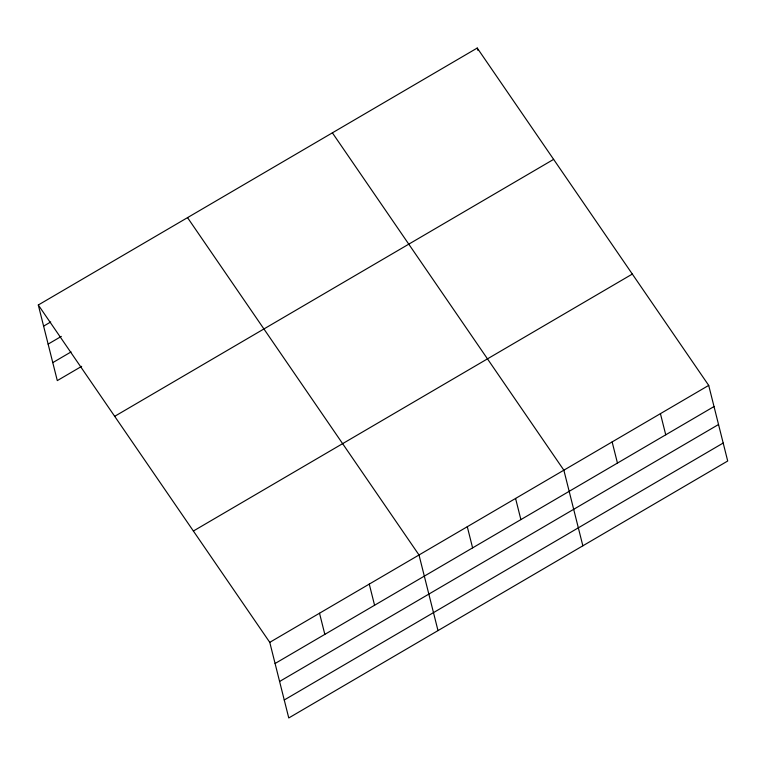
<?xml version="1.0" encoding="UTF-8"?>
<svg xmlns="http://www.w3.org/2000/svg" width="766" height="766" viewBox="0 0 766 766"><rect width="100%" height="100%" fill="white"/><g stroke="black" fill="none" stroke-linecap="round" stroke-linejoin="round"><path stroke-width="1.15" d="M38.3 304.992L477.237 48.038L708.703 385.394L727.7 461.008L288.763 717.962L269.766 642.348L38.3 304.992L57.297 380.606L81.656 366.34M43.614 326.134L50.719 321.979M48.124 344.116L61.328 336.389M52.777 362.634L71.056 351.929M114.689 416.321L553.627 159.366M193.386 531.02L632.323 274.065M269.766 642.348L708.703 385.394M275.08 663.5L714.017 406.545M279.6 681.472L718.537 424.517M284.243 699.99L723.19 443.035M332.387 132.834L563.862 470.19L582.849 545.804M187.536 217.63L419.012 554.986L437.999 630.6M660.426 413.659L665.74 434.81M612.139 441.925L617.453 463.076M477.237 48.038L477.793 50.269M515.575 498.455L520.89 519.607M467.289 526.721L472.603 547.872M369.26 584.104L374.574 605.255M319.518 613.231L324.832 634.372"/></g></svg>
